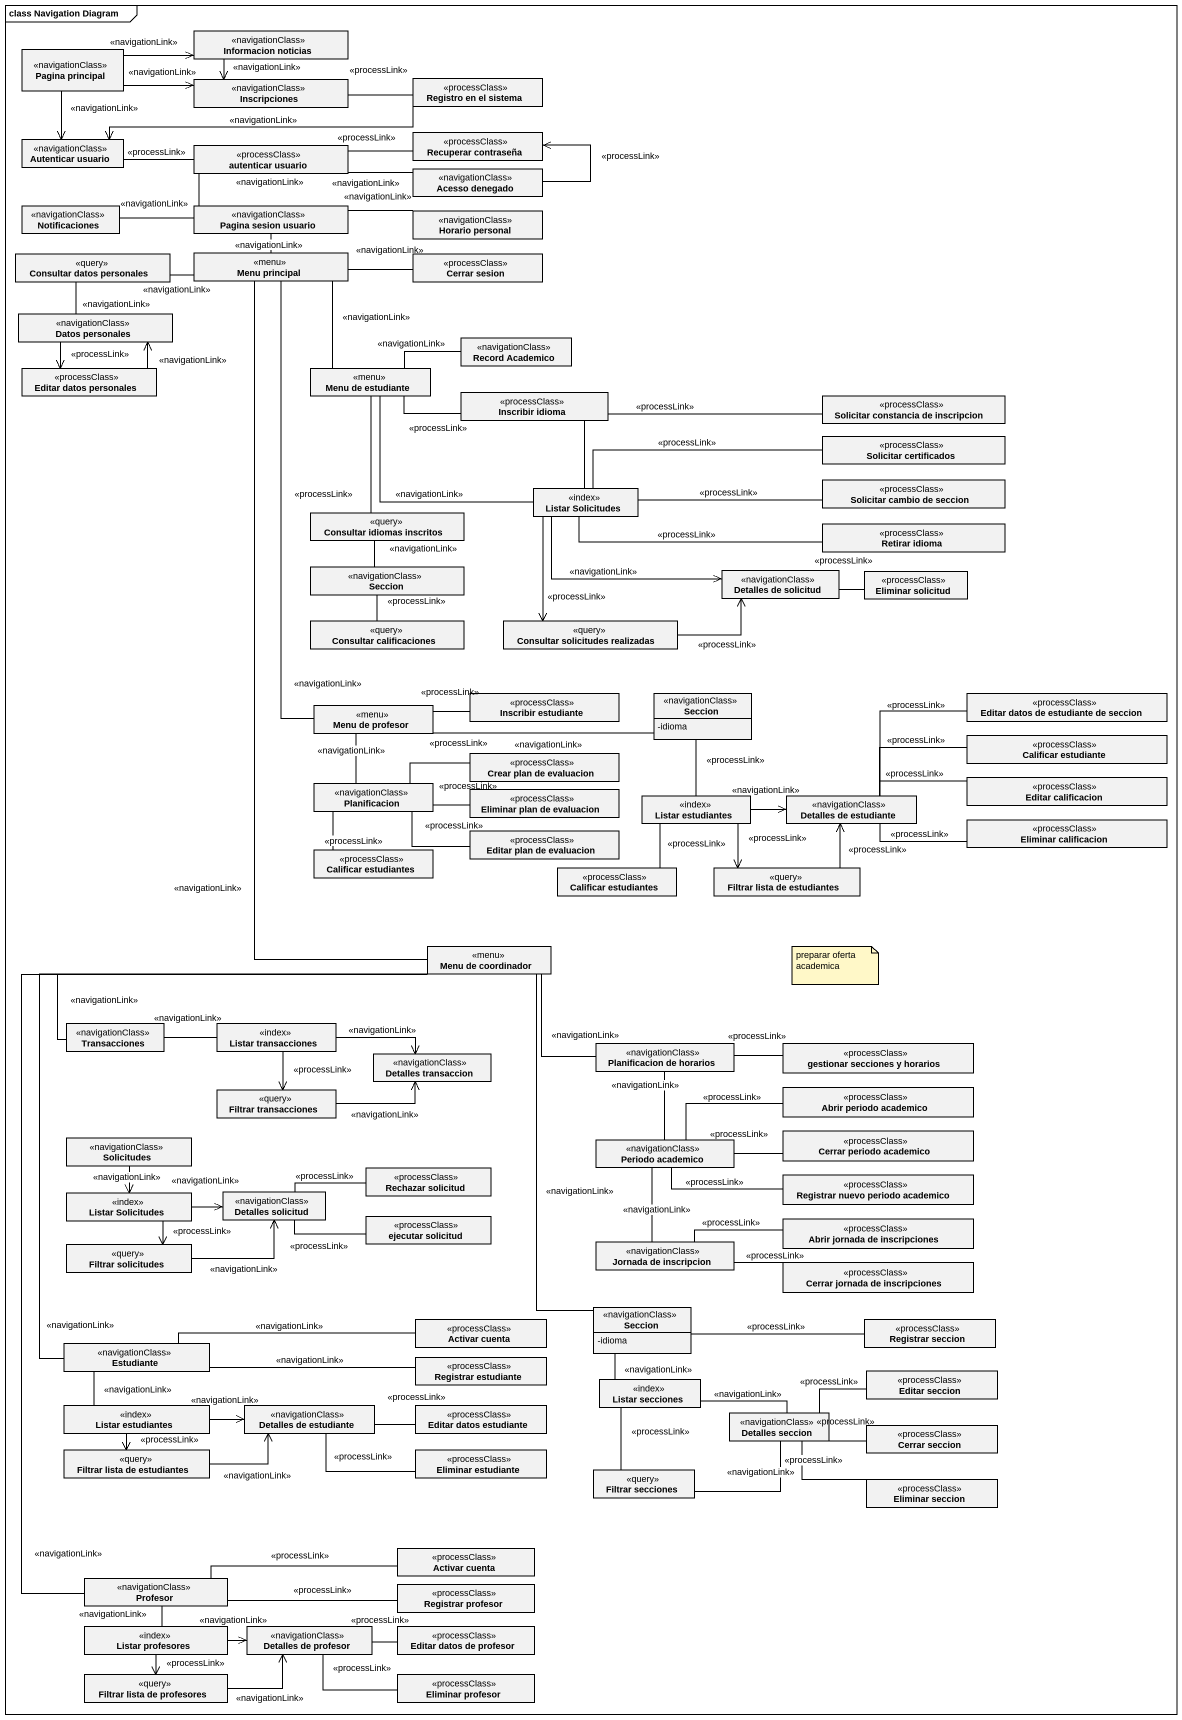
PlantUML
@startuml
mainframe class Navigation Diagram
hide circle
hide empty members
skinparam classAttributeIconSize 0
class "Pagina principal" as Pagina_principal <<navigationClass>>
class "Informacion noticias" as Informacion_noticias <<navigationClass>>
class Inscripciones <<navigationClass>>
class "Registro en el sistema" as Registro_en_el_sistema <<processClass>>
class "Autenticar usuario" as Autenticar_usuario <<navigationClass>>
class "Recuperar contraseña" as Recuperar_contraseña <<processClass>>
class "autenticar usuario" as autenticar_usuario <<processClass>>
class "Acesso denegado" as Acesso_denegado <<navigationClass>>
class Notificaciones <<navigationClass>>
class "Pagina sesion usuario" as Pagina_sesion_usuario <<navigationClass>>
class "Horario personal" as Horario_personal <<navigationClass>>
class "Consultar datos personales" as Consultar_datos_personales <<query>>
class "Menu principal" as Menu_principal <<menu>>
class "Cerrar sesion" as Cerrar_sesion <<processClass>>
class "Datos personales" as Datos_personales <<navigationClass>>
class "Editar datos personales" as Editar_datos_personales <<processClass>>
class "Menu de estudiante" as Menu_de_estudiante <<menu>>
class "Record Academico" as Record_Academico <<navigationClass>>
class "Inscribir idioma" as Inscribir_idioma <<processClass>>
class "Solicitar constancia de inscripcion" as Solicitar_constancia_de <<processClass>>
class "Solicitar certificados" as Solicitar_certificados <<processClass>>
class "Listar Solicitudes" as Listar_Solicitudes <<index>>
class "Solicitar cambio de seccion" as Solicitar_cambio_de_seccion <<processClass>>
class "Consultar idiomas inscritos" as Consultar_idiomas_inscritos <<query>>
class "Retirar idioma" as Retirar_idioma <<processClass>>
class Seccion <<navigationClass>>
class "Detalles de solicitud" as Detalles_de_solicitud <<navigationClass>>
class "Eliminar solicitud" as Eliminar_solicitud <<processClass>>
class "Consultar calificaciones" as Consultar_calificaciones <<query>>
class "Consultar solicitudes realizadas" as Consultar_solicitudes <<query>>
class "Menu de profesor" as Menu_de_profesor <<menu>>
class "Inscribir estudiante" as Inscribir_estudiante <<processClass>>
class "Seccion" as Seccion_2 <<navigationClass>> {
  -idioma
}
class "Editar datos de estudiante de seccion" as Editar_datos_de_estudiante <<processClass>>
class "Crear plan de evaluacion" as Crear_plan_de_evaluacion <<processClass>>
class "Calificar estudiante" as Calificar_estudiante <<processClass>>
class Planificacion <<navigationClass>>
class "Eliminar plan de evaluacion" as Eliminar_plan_de_evaluacion <<processClass>>
class "Listar estudiantes" as Listar_estudiantes <<index>>
class "Detalles de estudiante" as Detalles_de_estudiante <<navigationClass>>
class "Editar calificacion" as Editar_calificacion <<processClass>>
class "Editar plan de evaluacion" as Editar_plan_de_evaluacion <<processClass>>
class "Eliminar calificacion" as Eliminar_calificacion <<processClass>>
class "Calificar estudiantes" as Calificar_estudiantes <<processClass>>
class "Calificar estudiantes" as Calificar_estudiantes_2 <<processClass>>
class "Filtrar lista de estudiantes" as Filtrar_lista_de_estudiantes <<query>>
class "Menu de coordinador" as Menu_de_coordinador <<menu>>
class Transacciones <<navigationClass>>
class "Listar transacciones" as Listar_transacciones <<index>>
class "Detalles transaccion" as Detalles_transaccion <<navigationClass>>
class "Planificacion de horarios" as Planificacion_de_horarios <<navigationClass>>
class "gestionar secciones y horarios" as gestionar_secciones_y <<processClass>>
class "Filtrar transacciones" as Filtrar_transacciones <<query>>
class "Abrir periodo academico" as Abrir_periodo_academico <<processClass>>
class Solicitudes <<navigationClass>>
class "Periodo academico" as Periodo_academico <<navigationClass>>
class "Cerrar periodo academico" as Cerrar_periodo_academico <<processClass>>
class "Rechazar solicitud" as Rechazar_solicitud <<processClass>>
class "Registrar nuevo periodo academico" as Registrar_nuevo_periodo <<processClass>>
class "Listar Solicitudes" as Listar_Solicitudes_2 <<index>>
class "Detalles solicitud" as Detalles_solicitud <<navigationClass>>
class "ejecutar solicitud" as ejecutar_solicitud <<processClass>>
class "Abrir jornada de inscripciones" as Abrir_jornada_de <<processClass>>
class "Filtrar solicitudes" as Filtrar_solicitudes <<query>>
class "Jornada de inscripcion" as Jornada_de_inscripcion <<navigationClass>>
class "Cerrar jornada de inscripciones" as Cerrar_jornada_de <<processClass>>
class "Activar cuenta" as Activar_cuenta <<processClass>>
class "Seccion" as Seccion_3 <<navigationClass>> {
  -idioma
}
class "Registrar seccion" as Registrar_seccion <<processClass>>
class Estudiante <<navigationClass>>
class "Registrar estudiante" as Registrar_estudiante <<processClass>>
class "Listar secciones" as Listar_secciones <<index>>
class "Editar seccion" as Editar_seccion <<processClass>>
class "Listar estudiantes" as Listar_estudiantes_2 <<index>>
class "Detalles de estudiante" as Detalles_de_estudiante_2 <<navigationClass>>
class "Editar datos estudiante" as Editar_datos_estudiante <<processClass>>
class "Detalles seccion" as Detalles_seccion <<navigationClass>>
class "Filtrar lista de estudiantes" as Filtrar_lista_de_estudiantes_2 <<query>>
class "Eliminar estudiante" as Eliminar_estudiante <<processClass>>
class "Cerrar seccion" as Cerrar_seccion <<processClass>>
class "Filtrar secciones" as Filtrar_secciones <<query>>
class "Eliminar seccion" as Eliminar_seccion <<processClass>>
class "Activar cuenta" as Activar_cuenta_2 <<processClass>>
class Profesor <<navigationClass>>
class "Registrar profesor" as Registrar_profesor <<processClass>>
class "Listar profesores" as Listar_profesores <<index>>
class "Detalles de profesor" as Detalles_de_profesor <<navigationClass>>
class "Editar datos de profesor" as Editar_datos_de_profesor <<processClass>>
class "Filtrar lista de profesores" as Filtrar_lista_de_profesores <<query>>
class "Eliminar profesor" as Eliminar_profesor <<processClass>>
Pagina_principal -right-> Informacion_noticias : <<navigationLink>>
Pagina_principal -right-> Inscripciones : <<navigationLink>>
Pagina_principal --> Autenticar_usuario : <<navigationLink>>
Informacion_noticias --> Inscripciones : <<navigationLink>>
Registro_en_el_sistema -left- Inscripciones : <<processLink>>
Registro_en_el_sistema -left-> Autenticar_usuario : <<navigationLink>>
Autenticar_usuario -right- autenticar_usuario : <<processLink>>
autenticar_usuario -right- Recuperar_contraseña : <<processLink>>
autenticar_usuario -right- Acesso_denegado : <<navigationLink>>
autenticar_usuario -- Pagina_sesion_usuario : <<navigationLink>>
Acesso_denegado -up-> Recuperar_contraseña : <<processLink>>
Notificaciones -right- Pagina_sesion_usuario : <<navigationLink>>
Pagina_sesion_usuario -- Menu_principal : <<navigationLink>>
Horario_personal -left- Pagina_sesion_usuario : <<navigationLink>>
Consultar_datos_personales -- Datos_personales : <<navigationLink>>
Menu_principal -left- Consultar_datos_personales : <<navigationLink>>
Menu_principal -right- Cerrar_sesion : <<navigationLink>>
Datos_personales --> Editar_datos_personales : <<processLink>>
Editar_datos_personales -up-> Datos_personales : <<navigationLink>>
Menu_de_estudiante -up- Menu_principal : <<navigationLink>>
Menu_de_estudiante -- Consultar_idiomas_inscritos : <<processLink>>
Record_Academico -left- Menu_de_estudiante : <<navigationLink>>
Inscribir_idioma -left- Menu_de_estudiante : <<processLink>>
Listar_Solicitudes -left- Menu_de_estudiante : <<navigationLink>>
Listar_Solicitudes -right- Solicitar_constancia_de : <<processLink>>
Listar_Solicitudes -right- Solicitar_certificados : <<processLink>>
Listar_Solicitudes -right- Solicitar_cambio_de_seccion : <<processLink>>
Listar_Solicitudes -right- Retirar_idioma : <<processLink>>
Listar_Solicitudes -right-> Detalles_de_solicitud : <<navigationLink>>
Listar_Solicitudes --> Consultar_solicitudes : <<processLink>>
Consultar_idiomas_inscritos -- Seccion : <<navigationLink>>
Seccion -- Consultar_calificaciones : <<processLink>>
Detalles_de_solicitud -right- Eliminar_solicitud : <<processLink>>
Consultar_solicitudes -right-> Detalles_de_solicitud : <<processLink>>
Menu_de_profesor -up- Menu_principal : <<navigationLink>>
Menu_de_profesor -right- Inscribir_estudiante : <<processLink>>
Menu_de_profesor -right- Seccion_2 : <<navigationLink>>
Seccion_2 -- Listar_estudiantes : <<processLink>>
Editar_datos_de_estudiante -left- Detalles_de_estudiante : <<processLink>>
Planificacion -up- Menu_de_profesor : <<navigationLink>>
Planificacion -right- Crear_plan_de_evaluacion : <<processLink>>
Planificacion -right- Eliminar_plan_de_evaluacion : <<processLink>>
Planificacion -right- Editar_plan_de_evaluacion : <<processLink>>
Planificacion -- Calificar_estudiantes : <<processLink>>
Listar_estudiantes -right-> Detalles_de_estudiante : <<navigationLink>>
Listar_estudiantes -- Calificar_estudiantes_2 : <<processLink>>
Listar_estudiantes --> Filtrar_lista_de_estudiantes : <<processLink>>
Detalles_de_estudiante -right- Calificar_estudiante : <<processLink>>
Detalles_de_estudiante -right- Editar_calificacion : <<processLink>>
Detalles_de_estudiante -right- Eliminar_calificacion : <<processLink>>
Filtrar_lista_de_estudiantes -up-> Detalles_de_estudiante : <<processLink>>
Menu_de_coordinador -up- Menu_principal : <<navigationLink>>
Transacciones -right- Menu_de_coordinador : <<navigationLink>>
Transacciones -right- Listar_transacciones : <<navigationLink>>
Listar_transacciones -right-> Detalles_transaccion : <<navigationLink>>
Listar_transacciones --> Filtrar_transacciones : <<processLink>>
Planificacion_de_horarios -left- Menu_de_coordinador : <<navigationLink>>
Planificacion_de_horarios -right- gestionar_secciones_y : <<processLink>>
Filtrar_transacciones -right-> Detalles_transaccion : <<navigationLink>>
Solicitudes --> Listar_Solicitudes_2 : <<navigationLink>>
Periodo_academico -up- Planificacion_de_horarios : <<navigationLink>>
Periodo_academico -right- Abrir_periodo_academico : <<processLink>>
Periodo_academico -right- Cerrar_periodo_academico : <<processLink>>
Periodo_academico -- Jornada_de_inscripcion : <<navigationLink>>
Rechazar_solicitud -left- Detalles_solicitud : <<processLink>>
Registrar_nuevo_periodo -left- Periodo_academico : <<processLink>>
Listar_Solicitudes_2 -right-> Detalles_solicitud : <<navigationLink>>
Listar_Solicitudes_2 --> Filtrar_solicitudes : <<processLink>>
ejecutar_solicitud -left- Detalles_solicitud : <<processLink>>
Filtrar_solicitudes -right-> Detalles_solicitud : <<navigationLink>>
Jornada_de_inscripcion -right- Abrir_jornada_de : <<processLink>>
Jornada_de_inscripcion -right- Cerrar_jornada_de : <<processLink>>
Activar_cuenta -left- Estudiante : <<navigationLink>>
Seccion_3 -up- Menu_de_coordinador : <<navigationLink>>
Seccion_3 -right- Registrar_seccion : <<processLink>>
Seccion_3 -- Listar_secciones : <<navigationLink>>
Estudiante -up- Menu_de_coordinador : <<navigationLink>>
Estudiante -right- Registrar_estudiante : <<navigationLink>>
Estudiante -- Listar_estudiantes_2 : <<navigationLink>>
Listar_secciones -right- Detalles_seccion : <<navigationLink>>
Listar_secciones -- Filtrar_secciones : <<processLink>>
Listar_estudiantes_2 -right-> Detalles_de_estudiante_2 : <<navigationLink>>
Listar_estudiantes_2 --> Filtrar_lista_de_estudiantes_2 : <<processLink>>
Detalles_de_estudiante_2 -right- Editar_datos_estudiante : <<processLink>>
Detalles_de_estudiante_2 -right- Eliminar_estudiante : <<processLink>>
Detalles_seccion -right- Editar_seccion : <<processLink>>
Detalles_seccion -right- Cerrar_seccion : <<processLink>>
Detalles_seccion -right- Eliminar_seccion : <<processLink>>
Filtrar_lista_de_estudiantes_2 -right-> Detalles_de_estudiante_2 : <<navigationLink>>
Filtrar_secciones -right- Detalles_seccion : <<navigationLink>>
Activar_cuenta_2 -left- Profesor : <<processLink>>
Profesor -up- Menu_de_coordinador : <<navigationLink>>
Profesor -right- Registrar_profesor : <<processLink>>
Profesor -- Listar_profesores : <<navigationLink>>
Listar_profesores -right-> Detalles_de_profesor : <<navigationLink>>
Listar_profesores --> Filtrar_lista_de_profesores : <<processLink>>
Detalles_de_profesor -right- Editar_datos_de_profesor : <<processLink>>
Detalles_de_profesor -right- Eliminar_profesor : <<processLink>>
Filtrar_lista_de_profesores -right-> Detalles_de_profesor : <<navigationLink>>
note as N1
  preparar oferta academica
end note
@enduml
